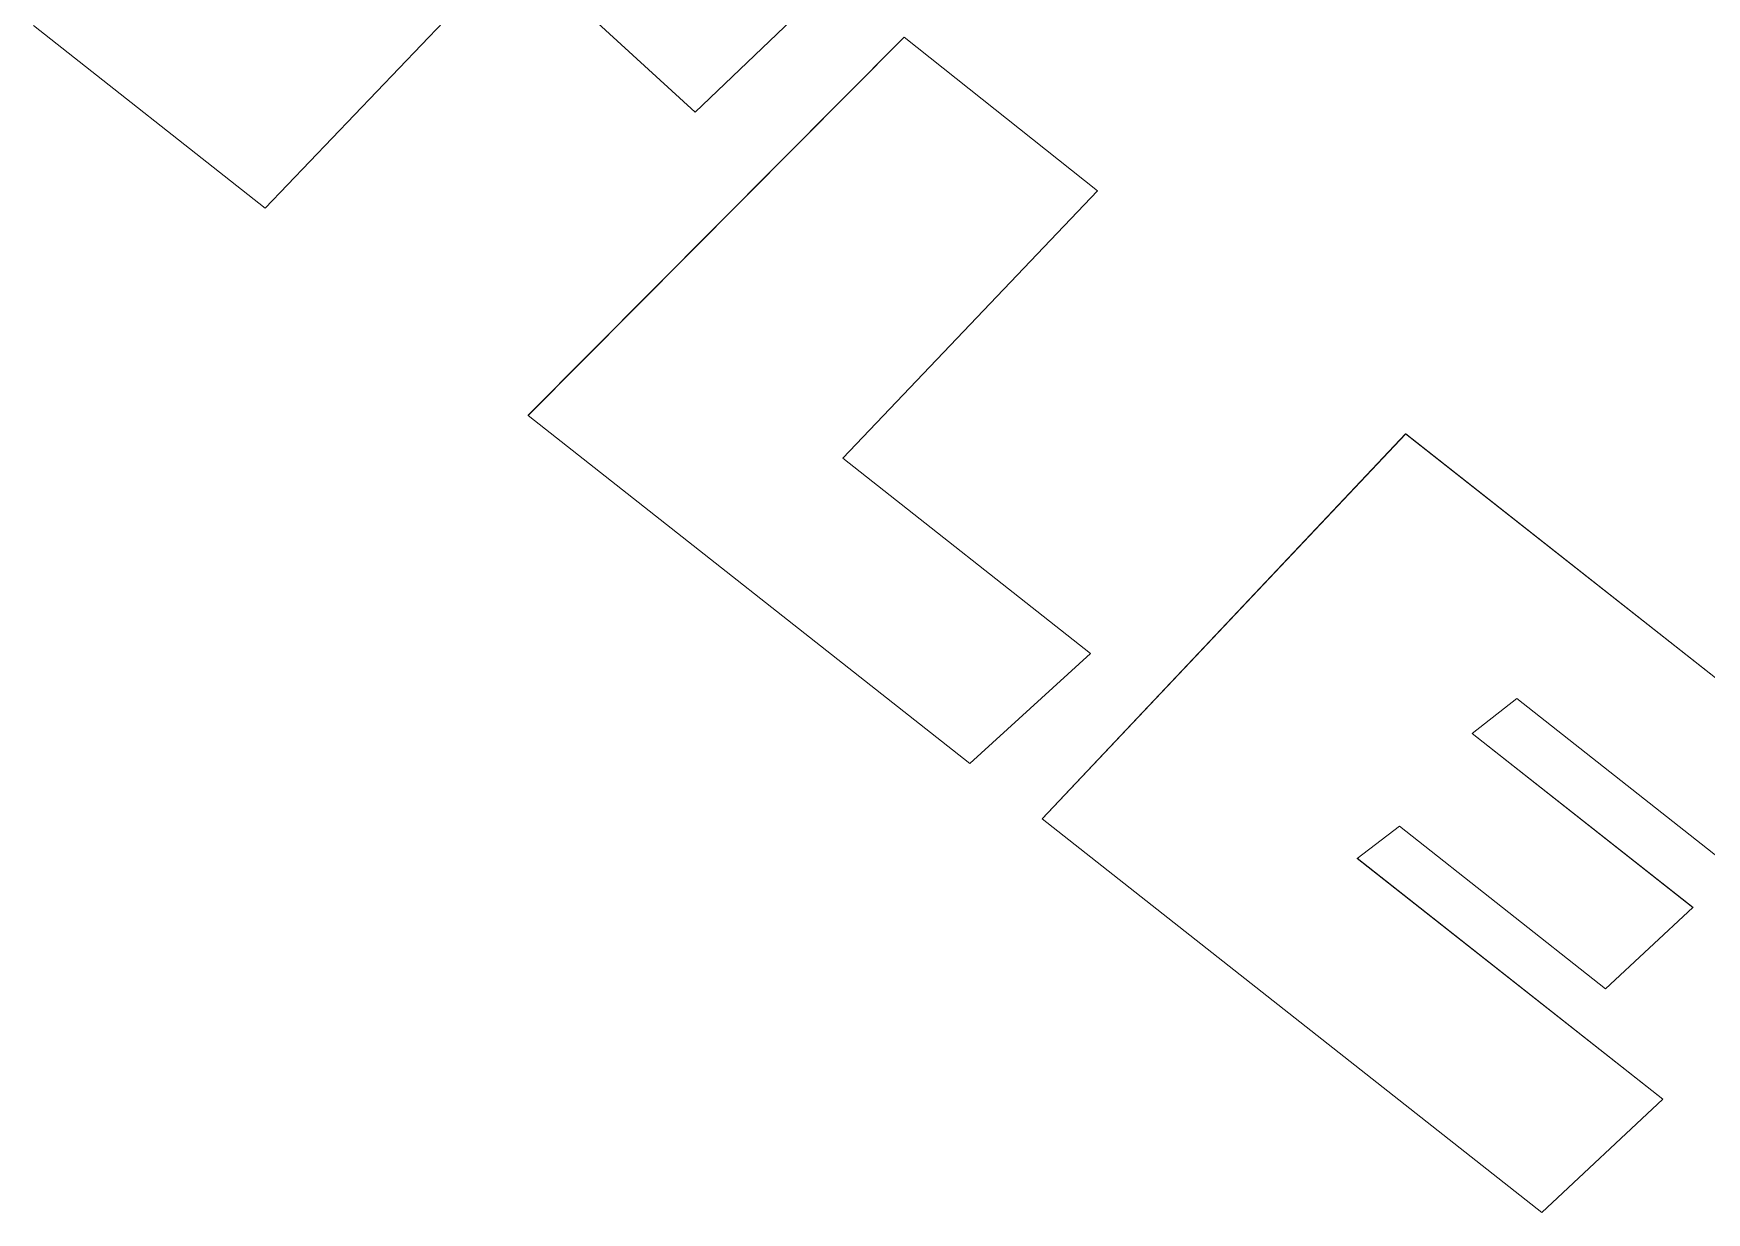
# Model space of a CAD drawing. Header units: millimetres. Extents: x -229914 to 856942, y -268655 to 87212.
# Drawn here: x -141085.9 to -140997.2, y 23692.6 to 23755.2 of the extents above; entities that cross this region are included whole.
import ezdxf

# ---------------------------------------------------------------- set-up
doc = ezdxf.new("R2010")
doc.units = ezdxf.units.MM

# ---------------------------------------------------------------- blocks, each defined once
blk = doc.blocks.new('Т912NEW')
at = {"color": 7, "linetype": 'Continuous', "lineweight": 15}
for p, q in [((-2827.583, -124.923), (-2828.926, -134.887)), ((-2822.732, -124.857), (-2825.841, -152.973)), ((-2822.732, -124.864), (-2825.841, -152.98)), ((-2822.732, -124.857), (-2809.633, -124.854)), ((-2822.732, -124.864), (-2822.732, -124.857)), ((-2822.732, -124.864), (-2809.633, -124.86)), ((-2811.373, -144.363), (-2809.633, -124.86)), ((-2809.633, -124.86), (-2809.633, -124.854)), ((-2788.828, -124.747), (-2791.19, -152.73)), ((-2788.828, -124.753), (-2791.19, -152.736)), ((-2753.925, -124.566), (-2788.828, -124.747)), ((-2753.925, -124.573), (-2788.828, -124.753)), ((-2788.828, -124.753), (-2788.828, -124.747)), ((-2776.167, -134.991), (-2775.474, -132.067)), ((-2775.474, -132.067), (-2754.856, -131.96)), ((-2841.849, -133.983), (-2843.599, -153.063)), ((-2828.926, -134.887), (-2841.849, -133.983)), ((-2761.256, -134.914), (-2776.167, -134.991)), ((-2761.256, -134.908), (-2776.166, -134.985)), ((-2762.204, -141.167), (-2761.256, -134.914)), ((-2761.256, -134.914), (-2761.256, -134.908)), ((-2776.812, -143.964), (-2776.117, -141.239)), ((-2776.117, -141.239), (-2762.204, -141.167)), ((-2794.644, -144.269), (-2811.373, -144.356)), ((-2794.644, -144.276), (-2811.373, -144.363)), ((-2796.011, -152.826), (-2794.644, -144.276)), ((-2794.644, -144.276), (-2794.644, -144.269)), ((-2756.175, -143.858), (-2776.812, -143.964)), ((-2756.175, -143.851), (-2776.811, -143.958)), ((-2757.459, -152.562), (-2756.175, -143.858)), ((-2756.175, -143.858), (-2756.175, -143.851)), ((-2791.19, -152.736), (-2757.459, -152.562)), ((-2843.599, -153.063), (-2859.237, -153.144)), ((-2825.841, -152.98), (-2796.011, -152.826)), ((-2825.841, -152.98), (-2825.841, -152.973)), ((-2791.19, -152.736), (-2791.19, -152.73))]:
    blk.add_line(p, q, dxfattribs=at)

msp = doc.modelspace()

# ---------------------------------------------------------------- block references
at = {"rotation": 321.4676820499667}
msp.add_blockref('Т912NEW', (-138753.82306, 22094.20638), dxfattribs=at)

doc.saveas('drawing.dxf')
